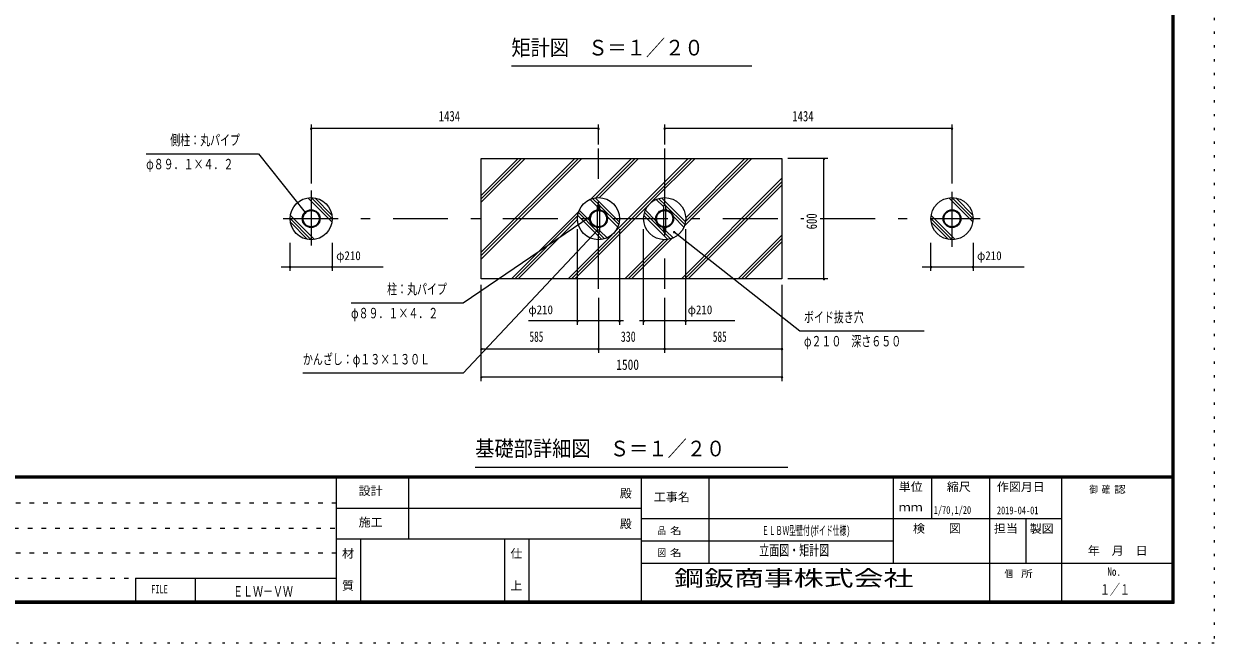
# Model space of a CAD drawing. Units: millimetres, scale not verified, with parts at other scales. Extents: x -34086 to 34091, y -14700 to 14700.
# Drawn here: x 13301 to 34091, y -14700 to -3885 of the extents above; entities that cross this region are included whole.
import ezdxf
from ezdxf.enums import TextEntityAlignment as Align

# ---------------------------------------------------------------- set-up
doc = ezdxf.new("R2010")
doc.units = ezdxf.units.MM
doc.header["$LTSCALE"] = 80
for name, pattern in [('USER1', [3, 1, -2]), ('USER3', [24, 12, -5, 2, -5]), ('USER4', [3, 0.5, -2.5])]:
    doc.linetypes.add(name, pattern=pattern)
doc.layers.add('0-1_0-F1TEXT', color=7, linetype='Continuous')
doc.layers.add('0-E_2-5DIM', color=7, linetype='Continuous')
for name, color, linetype, lineweight in [('0-6_2-02BOLD', 7, 'Continuous', 18), ('0-8_2-22CENTER', 3, 'USER3', 18), ('0-A_2-52DIM', 3, 'Continuous', 18), ('0-B_2-62HATCH', 2, 'Continuous', 18), ('0-C_F-F1PAPER', 5, 'Continuous', 18), ('0-D_F-E_J_ADD', 5, 'USER4', 18)]:
    doc.layers.add(name, color=color, linetype=linetype, lineweight=lineweight)
doc.styles.add('ＭＳ ゴシック', font='')
doc.styles.get('ＭＳ ゴシック').set_extended_font_data('MS Gothic')

msp = doc.modelspace()

# ---------------------------------------------------------------- linework, layer by layer
at = {"layer": '0-6_2-02BOLD'}
for p, q in [((23315.5, -7147.72), (23315.5, -7426.48)), ((23361, -7426.48), (23361, -7147.72)), ((24470.5, -7147.72), (24470.5, -7426.48)), ((24516, -7426.48), (24516, -7147.72)), ((23361, -7514.6), (23361, -7441.35)), ((24516, -7514.6), (24516, -7441.35))]:
    msp.add_line(p, q, dxfattribs=at)
msp.add_lwpolyline([(21290.75, -8337.1), (21290.75, -6237.09), (26540.75, -6237.09), (26540.75, -8337.1)], close=True, dxfattribs=at)
for points in [[(23361, -7132.84), (23361, -7059.6), (23315.5, -7059.6), (23315.5, -7132.84)], [(24516, -7132.84), (24516, -7059.6), (24470.5, -7059.6), (24470.5, -7132.84)], [(23315.5, -7441.35), (23315.5, -7514.6), (23361, -7514.6)], [(24470.5, -7441.35), (24470.5, -7514.6), (24516, -7514.6)]]:
    msp.add_lwpolyline(points, dxfattribs=at)
for centre, radius in [((18319.25, -7287.1), 367.5), ((23338.25, -7287.1), 367.5), ((24493.25, -7287.1), 367.5), ((29512.25, -7287.1), 367.5), ((18319.25, -7287.1), 155.93), ((18319.25, -7287.1), 141.22), ((23338.25, -7287.1), 155.93), ((23338.25, -7287.1), 141.22), ((24493.25, -7287.1), 155.93), ((24493.25, -7287.1), 141.22), ((29512.25, -7287.1), 155.93), ((29512.25, -7287.1), 141.22)]:
    msp.add_circle(centre, radius, dxfattribs=at)
at = {"layer": '0-8_2-22CENTER'}
for p, q in [((23338.25, -8512.1), (23338.25, -6062.09)), ((24493.25, -6062.1), (24493.25, -8512.1)), ((18319.25, -6797.1), (18319.25, -7777.1)), ((29512.25, -7777.1), (29512.25, -6797.1)), ((17829.25, -7287.1), (26922.89, -7287.1)), ((27210.6, -7287.1), (30002.25, -7287.1))]:
    msp.add_line(p, q, dxfattribs=at)
at = {"layer": '0-A_2-52DIM'}
for p, q in [((26015.75, -4627.1), (21815.75, -4627.1)), ((18333.25, -5712.53), (18305.25, -5712.53)), ((18319.25, -5642.53), (18319.25, -6675.54)), ((23338.25, -5712.53), (18319.25, -5712.53)), ((23352.25, -5712.53), (23324.25, -5712.53)), ((23338.25, -5992.62), (23338.25, -5642.53)), ((24507.25, -5712.53), (24479.25, -5712.53)), ((24493.25, -5642.53), (24493.25, -5992.62)), ((29512.25, -5712.53), (24493.25, -5712.53)), ((29526.25, -5712.53), (29498.25, -5712.53)), ((29512.25, -6675.54), (29512.25, -5642.53)), ((27345.74, -6237.09), (26645.75, -6237.09)), ((27289.75, -6237.09), (27261.75, -6237.09)), ((27275.75, -8337.1), (27275.75, -6237.09)), ((18230.03, -7179.44), (18202.03, -7179.44)), ((20975.76, -8757.1), (23193.4, -7251.66)), ((23207.4, -7251.66), (23179.4, -7251.66)), ((22970.75, -9142.1), (22970.75, -7470.1)), ((23337.56, -7482.49), (23309.56, -7482.49)), ((23705.74, -7470.1), (23705.74, -9142.1)), ((24125.75, -9142.1), (24125.75, -7470.1)), ((24860.75, -9142.1), (24860.75, -7470.1)), ((24673.18, -7516.12), (24645.18, -7516.12)), ((17951.74, -8197.1), (17951.74, -7707.1)), ((18686.75, -7707.1), (18686.75, -8197.1)), ((29144.74, -8197.1), (29144.74, -7707.1)), ((29879.75, -7707.1), (29879.75, -8197.1)), ((17796.36, -8127.1), (19579.24, -8127.1)), ((17965.74, -8127.1), (17937.74, -8127.1)), ((18700.75, -8127.1), (18672.75, -8127.1)), ((28989.35, -8127.1), (30772.24, -8127.1)), ((29158.74, -8127.1), (29130.74, -8127.1)), ((29893.75, -8127.1), (29865.75, -8127.1)), ((21290.75, -10122.1), (21290.75, -8442.1)), ((26540.75, -8442.1), (26540.75, -10122.1)), ((27345.74, -8337.1), (26645.75, -8337.1)), ((27289.75, -8337.1), (27261.75, -8337.1)), ((23338.25, -8671.36), (23338.25, -9632.1)), ((24493.25, -8671.36), (24493.25, -9632.1)), ((19015.75, -8757.1), (20975.76, -8757.1)), ((23775.75, -9072.1), (22113.25, -9072.1)), ((22984.75, -9072.1), (22956.75, -9072.1)), ((23719.74, -9072.1), (23691.74, -9072.1)), ((25718.24, -9072.1), (24055.75, -9072.1)), ((24139.75, -9072.1), (24111.75, -9072.1)), ((24874.75, -9072.1), (24846.75, -9072.1)), ((21304.75, -9562.1), (21276.75, -9562.1)), ((21290.75, -9562.1), (26540.75, -9562.1)), ((23352.25, -9562.1), (23324.25, -9562.1)), ((24507.25, -9562.1), (24479.25, -9562.1)), ((26554.75, -9562.1), (26526.75, -9562.1)), ((21304.75, -10052.1), (21276.75, -10052.1)), ((26540.75, -10052.1), (21290.75, -10052.1)), ((26554.75, -10052.1), (26526.75, -10052.1)), ((21185.75, -11627.1), (26645.75, -11627.1))]:
    msp.add_line(p, q, dxfattribs=at)
for points in [[(15437.97, -6154.69), (17397.95, -6154.69), (18216.03, -7179.44)], [(23323.56, -7482.49), (20975.76, -9982.1), (18175.75, -9982.1)], [(24659.18, -7516.12), (26855.75, -9247.1), (29025.75, -9247.1)]]:
    msp.add_lwpolyline(points, dxfattribs=at)
for centre in [(18319.25, -5712.53), (23338.25, -5712.53), (24493.25, -5712.53), (29512.25, -5712.53), (27275.75, -6237.09), (18216.03, -7179.44), (23193.4, -7251.66), (23323.56, -7482.49), (24659.18, -7516.12), (17951.74, -8127.1), (18686.75, -8127.1), (29144.74, -8127.1), (29879.75, -8127.1), (27275.75, -8337.1), (22970.75, -9072.1), (23705.74, -9072.1), (24125.75, -9072.1), (24860.75, -9072.1), (21290.75, -9562.1), (23338.25, -9562.1), (24493.25, -9562.1), (26540.75, -9562.1), (21290.75, -10052.1), (26540.75, -10052.1)]:
    msp.add_arc(centre, 14, 180, 0, dxfattribs=at)
at = {"layer": '0-B_2-62HATCH'}
for p, q in [((23045.25, -6237.09), (21290.75, -7991.6)), ((21290.75, -7932.2), (22985.85, -6237.09)), ((22926.45, -6237.09), (21290.75, -7872.8)), ((21290.75, -7001.65), (22055.3, -6237.09)), ((21995.91, -6237.09), (21290.75, -6942.25)), ((21290.75, -6882.85), (21936.51, -6237.09)), ((22865.75, -8337.1), (24965.75, -6237.09)), ((23211.28, -6942.23), (23916.41, -6237.09)), ((23975.8, -6237.09), (23290.14, -6922.76)), ((23352.43, -6919.87), (24035.2, -6237.09)), ((24906.36, -6237.09), (23617.79, -7525.66)), ((25025.15, -6237.09), (24254.7, -7007.54)), ((24838.11, -7414.08), (26015.09, -6237.09)), ((25955.7, -6237.09), (24857.59, -7335.21)), ((24860.48, -7272.92), (25896.3, -6237.09)), ((24786.26, -8337.1), (26540.75, -6582.6)), ((26540.75, -6642), (24845.65, -8337.1)), ((24905.05, -8337.1), (26540.75, -6701.39)), ((18682.42, -7343.38), (18262.97, -6923.93)), ((18318.03, -6919.6), (18686.75, -7288.32)), ((18681.18, -7223.35), (18382.99, -6925.17)), ((24213.7, -7048.55), (22925.15, -8337.1)), ((23315.5, -7076.26), (23190.05, -6950.8)), ((23358.24, -7059.6), (23233.49, -6934.85)), ((23281.97, -6923.93), (23701.41, -7343.38)), ((23690.5, -7391.86), (23361, -7062.36)), ((24470.5, -7076.26), (24345.06, -6950.8)), ((24388.49, -6934.85), (24513.24, -7059.6)), ((24856.42, -7343.38), (24436.97, -6923.93)), ((24516, -7062.36), (24845.5, -7391.86)), ((29455.97, -6923.93), (29875.41, -7343.38)), ((29879.75, -7288.32), (29511.02, -6919.6)), ((29575.99, -6925.17), (29874.18, -7223.35)), ((17956.08, -7230.82), (18375.52, -7650.26)), ((21816.4, -8337.1), (22993.38, -7160.12)), ((22973.92, -7238.99), (21875.8, -8337.1)), ((22975.09, -7230.82), (23394.53, -7650.26)), ((22986, -7182.33), (23315.5, -7511.83)), ((23186.67, -7323.6), (23001.96, -7138.9)), ((23374.75, -7135.5), (23361, -7121.76)), ((23489.84, -7250.6), (23674.55, -7435.3)), ((24130.09, -7230.82), (24549.53, -7650.26)), ((24470.5, -7511.83), (24141, -7182.33)), ((24156.96, -7138.9), (24341.67, -7323.6)), ((24529.75, -7135.5), (24516, -7121.76)), ((24829.55, -7435.3), (24644.84, -7250.6)), ((29149.08, -7230.82), (29568.52, -7650.26)), ((18320.46, -7654.59), (17951.75, -7285.88)), ((17957.32, -7350.85), (18255.5, -7649.03)), ((21935.2, -8337.1), (22971.02, -7301.27)), ((23315.5, -7452.44), (23301.75, -7438.69)), ((24456.75, -7438.69), (24470.5, -7452.44)), ((29513.46, -7654.59), (29144.75, -7285.88)), ((29150.32, -7350.85), (29448.5, -7649.03)), ((23576.8, -7566.64), (22806.35, -8337.1)), ((23318.26, -7514.6), (23443.01, -7639.35)), ((23486.45, -7623.39), (23361, -7497.94)), ((23796.3, -8337.1), (24479.08, -7654.32)), ((24541.36, -7651.43), (23855.7, -8337.1)), ((24620.23, -7631.96), (23915.1, -8337.1)), ((24598.02, -7639.35), (24473.26, -7514.6)), ((24516, -7497.94), (24641.45, -7623.39)), ((26540.75, -7572.55), (25776.2, -8337.1)), ((25835.6, -8337.1), (26540.75, -7631.95)), ((26540.75, -7691.34), (25895, -8337.1))]:
    msp.add_line(p, q, dxfattribs=at)
at = {"layer": '0-C_F-F1PAPER'}
for p, q in [((33355.86, -11781), (-6754.13, -11781)), ((-6754.13, -11784.5), (33355.86, -11784.5)), ((33355.86, -11788), (-6754.13, -11788)), ((-6754.13, -11791.5), (33355.86, -11791.5)), ((33355.86, -11795), (-6754.13, -11795)), ((-6754.13, -11798.5), (33355.86, -11798.5)), ((33355.86, -11802), (-6754.13, -11802)), ((-6754.13, -11805.5), (33355.86, -11805.5)), ((33355.86, -11809), (-6754.13, -11809)), ((-6754.13, -11812.5), (33355.86, -11812.5)), ((33355.86, -11816), (-6754.13, -11816)), ((18760.87, -14000), (18760.87, -11816)), ((20020.87, -11816), (20020.87, -12880)), ((24080.87, -11816), (24080.87, -14000)), ((25270.87, -13300), (25270.87, -11816)), ((28490.87, -13300), (28490.87, -11816)), ((29155.87, -11816), (29155.87, -12530)), ((30170.87, -14000), (30170.87, -11816)), ((31430.87, -14000), (31430.87, -11816)), ((24080.87, -12348), (18760.87, -12348)), ((31430.87, -12530), (24080.87, -12530)), ((30800.86, -12530), (30800.86, -13300)), ((18760.87, -12880), (24080.87, -12880)), ((19180.87, -12880), (19180.87, -14000)), ((21700.87, -14000), (21700.87, -12880)), ((22120.86, -12880), (22120.86, -14000)), ((24080.87, -12915), (28490.87, -12915)), ((24080.87, -13300), (33390.86, -13300)), ((15249.67, -13563.2), (18760.87, -13563.2)), ((15249.67, -13563.2), (15249.67, -14000)), ((16299.67, -14000), (16299.67, -13563.2))]:
    msp.add_line(p, q, dxfattribs=at)
at = {"layer": '0-C_F-F1PAPER', "color": 6, "linetype": 'USER1'}
for p, q in [((18760.87, -12252.8), (-6789.13, -12252.8)), ((-6789.13, -12689.6), (18760.87, -12689.6)), ((18760.87, -13126.4), (-6789.13, -13126.4)), ((-6789.13, -13563.2), (15249.67, -13563.2))]:
    msp.add_line(p, q, dxfattribs=at)
at = {"layer": '0-C_F-F1PAPER'}
for points in [[(33390.86, -14000), (33390.86, 14140), (-6789.13, 14140), (-6789.13, -14000)], [(33387.36, -13996.5), (33387.36, 14136.5), (-6785.63, 14136.5), (-6785.63, -13996.5)], [(33383.86, -13993), (-6782.13, -13993), (-6782.13, 14133), (33383.86, 14133)], [(33380.36, -13989.5), (33380.36, 14129.5), (-6778.63, 14129.5), (-6778.63, -13989.5)], [(33376.86, -13986), (-6775.13, -13986), (-6775.13, 14126), (33376.86, 14126)], [(33373.36, -13982.5), (33373.36, 14122.5), (-6771.63, 14122.5), (-6771.63, -13982.5)], [(33369.86, -13979), (-6768.13, -13979), (-6768.13, 14119), (33369.86, 14119)], [(33366.37, -13975.5), (33366.37, 14115.5), (-6764.63, 14115.5), (-6764.63, -13975.5)], [(33362.86, -13972), (33362.86, 14112), (-6761.13, 14112), (-6761.13, -13972)], [(33359.36, -13968.5), (33359.36, 14108.5), (-6757.63, 14108.5), (-6757.63, -13968.5)], [(33355.86, -13965), (-6754.13, -13965), (-6754.13, 14105), (33355.86, 14105)]]:
    msp.add_lwpolyline(points, close=True, dxfattribs=at)
at = {"layer": '0-D_F-E_J_ADD'}
msp.add_lwpolyline([(34090.87, -14700), (-7489.13, -14700), (-7489.13, 14700), (34090.87, 14700)], close=True, dxfattribs=at)

# ---------------------------------------------------------------- texts
at = {"layer": '0-1_0-F1TEXT', "style": 'ＭＳ ゴシック'}
for s, height, width, p in [('1/70,1/20', 136.8, 0.65, (29192.52, -12483.38)), ('2019-04-01', 136.8, 0.65, (30295.87, -12490.3)), ('ＥＬＢＷ型壁付(', 155, 0.55, (26192.82, -12857.68)), ('ボイド仕様)', 155, 0.55, (27069.61, -12857.68)), ('立面図・矩計図', 182.3, 0.7, (26145.87, -13222.63)), ('ＥＬＷ－ＶＷ', 182.3, 0.7, (16956.64, -13940.96)), ('１／１', 182.3, 0.7, (32095.86, -13908.29))]:
    msp.add_text(s, height=height, dxfattribs=dict(at, width=width)).set_placement(p, align=Align.BOTTOM_LEFT)
at = {"layer": '0-A_2-52DIM', "color": 7, "style": 'ＭＳ ゴシック'}
for s, height, width, p in [('矩計図\u3000Ｓ＝１／２０', 273.5, 0.9, (21815.75, -4519.79)), ('1434', 182.3, 0.75, (20548.02, -5642.53)), ('1434', 182.3, 0.75, (26722.02, -5642.53)), ('側柱：丸パイプ', 182.3, 0.7, (15857.95, -6059.82)), ('φ８９．１×４．２', 182.3, 0.7, (15437.97, -6479.83)), ('φ210', 155, 0.9, (18756.75, -8057.1)), ('φ210', 155, 0.9, (29949.75, -8057.1)), ('柱：丸パイプ', 182.3, 0.7, (19645.75, -8662.23)), ('φ８９．１×４．２', 182.3, 0.7, (19015.75, -9082.23)), ('φ210', 155, 0.9, (22113.25, -9002.09)), ('φ210', 155, 0.9, (24895.75, -9002.09)), ('ボイド抜き穴', 182.3, 0.7, (26925.75, -9152.22)), ('585', 182.3, 0.65, (22132.64, -9492.1)), ('330', 182.3, 0.7, (23726.99, -9492.1)), ('585', 182.3, 0.65, (25335.14, -9492.1)), ('φ２１０\u3000深さ６５０', 182.3, 0.7, (26925.75, -9572.23)), ('かんざし：φ１３×１３０Ｌ', 182.3, 0.7, (18175.75, -9887.22)), ('1500', 182.3, 0.8, (23648.37, -9982.1)), ('基礎部詳細図\u3000Ｓ＝１／２０', 273.5, 0.9, (21185.75, -11519.79))]:
    msp.add_text(s, height=height, dxfattribs=dict(at, width=width)).set_placement(p, align=Align.BOTTOM_LEFT)
at = {"layer": '0-A_2-52DIM', "color": 7, "style": 'ＭＳ ゴシック', "width": 0.75}
msp.add_text('600', height=182.3, rotation=90, dxfattribs=at).set_placement((27205.75, -7473.1), align=Align.BOTTOM_LEFT)
at = {"layer": '0-C_F-F1PAPER', "color": 7, "style": 'ＭＳ ゴシック'}
for s, height, width, p in [('設計', 145.9, 1.05, (19149.37, -12157.36)), ('殿', 145.9, 1.05, (23709.87, -12202.1)), ('工事名', 145.9, 1.05, (24304.87, -12265.1)), ('単位', 145.9, 1.05, (28581.87, -12086.6)), ('縮尺', 145.9, 1.05, (29421.87, -12086.6)), ('作図月日', 145.9, 1.05, (30295.32, -12088.03)), ('御 ', 124, 0.85, (31910.72, -12116.2)), ('確 ', 124, 0.85, (32126.86, -12116.2)), ('認', 124, 1.2, (32343, -12116.2)), ('ｍｍ', 145.9, 1.05, (28581.87, -12443.6)), ('施工', 145.9, 1.05, (19149.37, -12706.1)), ('殿', 145.9, 1.05, (23709.87, -12734.1)), ('品 ', 124, 0.85, (24369.62, -12834.5)), ('名', 124, 1.2, (24585.76, -12834.5)), ('検\u3000\u3000図', 145.9, 1.05, (28830.37, -12814.6)), ('担当', 145.9, 1.05, (30244.37, -12814.6)), ('製図', 145.9, 1.05, (30868.74, -12818.04)), ('材', 145.9, 1.05, (18858.87, -13252.1)), ('仕', 145.9, 1.05, (21798.87, -13252.1)), ('図 ', 124, 0.85, (24369.62, -13219.5)), ('名', 124, 1.2, (24585.76, -13219.5)), ('\u3000年\u3000月\u3000日', 145.9, 1.05, (31674.1, -13202.3)), ('個  ', 124, 0.85, (30429.87, -13587)), ('所', 124, 1.2, (30718.05, -13587)), ('No.', 145.9, 0.8, (32225.37, -13567.1)), ('FILE', 145.9, 0.7, (15524.42, -13873.7)), ('質', 145.9, 1.05, (18858.87, -13812.1)), ('上', 145.9, 1.05, (21798.87, -13812.1))]:
    msp.add_text(s, height=height, dxfattribs=dict(at, width=width)).set_placement(p, align=Align.BOTTOM_LEFT)
at = {"layer": '0-E_2-5DIM', "style": 'ＭＳ ゴシック', "width": 1.4}
msp.add_text('鋼鈑商事株式会社', height=273.5, dxfattribs=at).set_placement((24659.37, -13783.52), align=Align.BOTTOM_LEFT)

doc.saveas('drawing.dxf')
